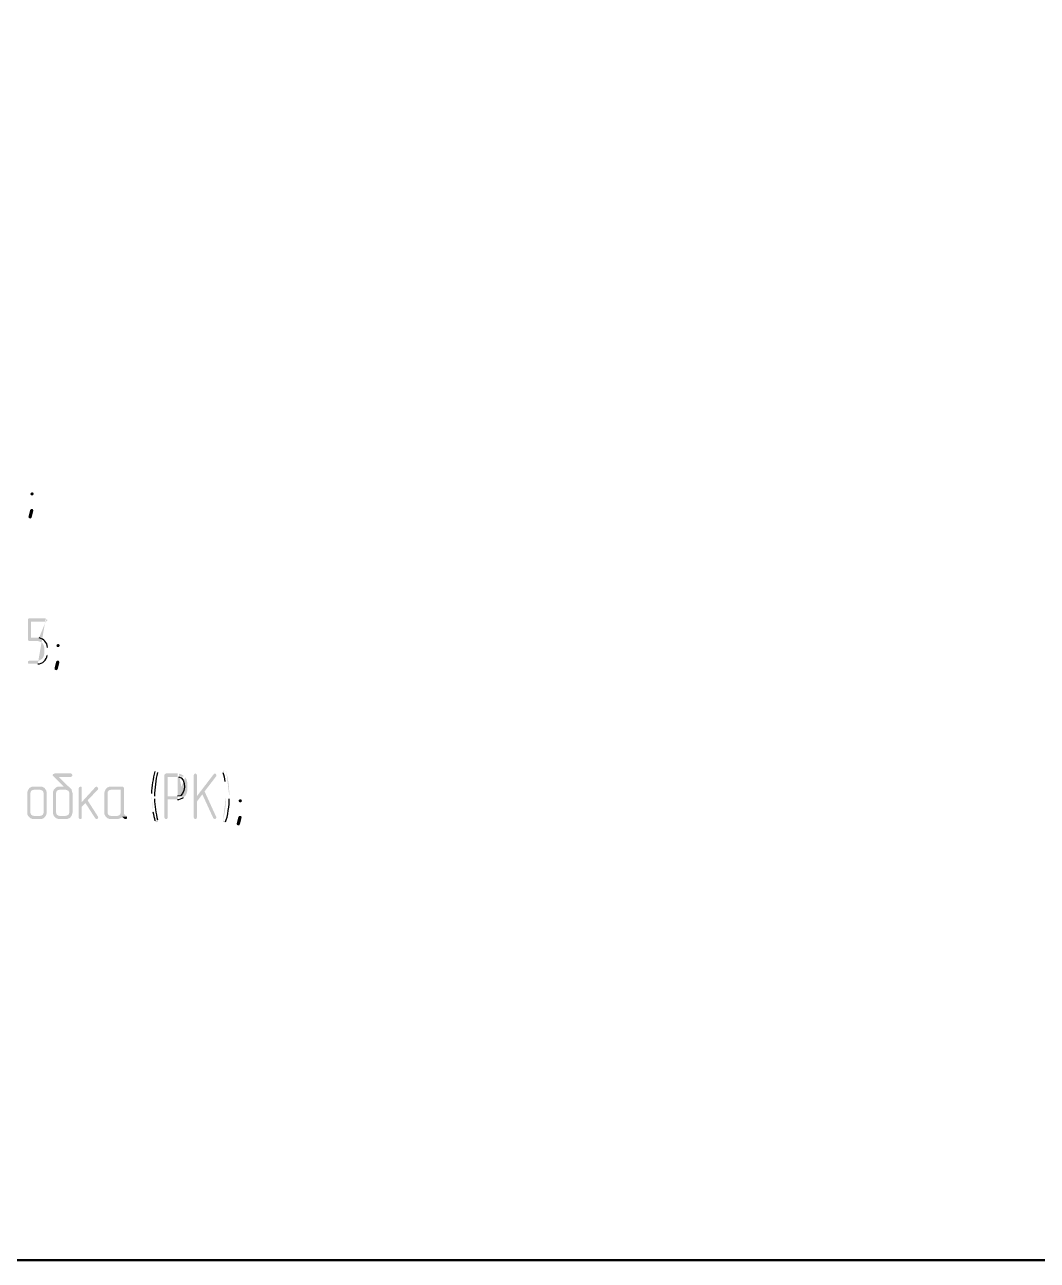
# Model space of a CAD drawing. Header units: millimetres. Extents: x -211 to 10565, y -2293 to 2244.
# Drawn here: x 5175.8 to 5242.5, y 10 to 91.4 of the extents above; entities that cross this region are included whole.
import ezdxf

# ---------------------------------------------------------------- set-up
doc = ezdxf.new("R2010")
doc.units = ezdxf.units.MM
doc.layers.add('PDF _Геометрия', color=7, linetype='Continuous')
doc.layers.add('PDF _Сплошная заливка', color=7, linetype='Continuous')

msp = doc.modelspace()

# ---------------------------------------------------------------- hatches: boundary and pattern name
at = {"layer": 'PDF _Сплошная заливка', "transparency": 33554559}
for points in [[(5176.285, 60.595), (5176.221, 60.553), (5176.2, 60.553), (5176.179, 60.489), (5176.2, 60.405), (5176.285, 60.383), (5176.37, 60.405), (5176.391, 60.489), (5176.37, 60.553)], [(5176.264, 59.495), (5176.2, 59.474), (5176.158, 59.41), (5176.052, 58.987), (5176.052, 58.966), (5176.073, 58.902), (5176.158, 58.86), (5176.221, 58.881), (5176.264, 58.945), (5176.37, 59.368), (5176.37, 59.389), (5176.348, 59.474)], [(5177.999, 50.607), (5177.935, 50.565), (5177.914, 50.565), (5177.893, 50.502), (5177.914, 50.417), (5177.999, 50.396), (5178.084, 50.417), (5178.105, 50.502), (5178.084, 50.565)], [(5177.978, 49.507), (5177.914, 49.486), (5177.872, 49.422), (5177.766, 48.999), (5177.766, 48.978), (5177.787, 48.914), (5177.872, 48.872), (5177.935, 48.893), (5177.978, 48.957), (5178.084, 49.38), (5178.084, 49.401), (5178.062, 49.486)], [(5178.845, 42.08), (5177.766, 42.08), (5177.766, 42.059), (5177.682, 42.037), (5177.639, 41.974), (5177.66, 41.932), (5178.38, 41.212), (5177.999, 41.212), (5177.935, 41.191), (5177.851, 41.149), (5177.787, 41.085), (5177.724, 41.022), (5177.703, 40.958), (5177.66, 40.874), (5177.66, 39.413), (5177.703, 39.35), (5177.724, 39.265), (5178.084, 39.286), (5177.999, 39.308), (5177.935, 39.35), (5177.893, 39.413), (5177.872, 39.498), (5177.872, 40.789), (5177.893, 40.874), (5177.935, 40.937), (5177.999, 40.979), (5178.084, 41), (5178.507, 41), (5178.888, 41.022), (5178.824, 41.085), (5178.041, 41.847), (5178.845, 41.847), (5178.909, 41.889), (5178.951, 41.953), (5178.909, 42.037)], [(5187.034, 42.08), (5186.971, 42.037), (5186.929, 41.953), (5186.929, 39.181), (5186.971, 39.096), (5187.034, 39.075), (5187.119, 39.096), (5187.14, 39.181), (5187.14, 41.974), (5187.119, 42.037)], [(5188.325, 42.08), (5188.304, 42.059), (5188.241, 42.016), (5187.14, 40.577), (5187.14, 40.218), (5187.5, 40.704), (5187.648, 40.895), (5188.41, 41.889), (5188.431, 41.953), (5188.389, 42.037)], [(5176.052, 41.022), (5176.01, 40.937), (5175.989, 40.874), (5175.968, 40.789), (5175.968, 39.413), (5176.01, 39.329), (5176.031, 39.265), (5176.391, 39.286), (5176.306, 39.308), (5176.243, 39.35), (5176.2, 39.413), (5176.179, 39.498), (5176.179, 40.789), (5176.2, 40.874), (5176.243, 40.937), (5176.306, 40.979), (5176.391, 41), (5176.835, 41)], [(5176.835, 41.212), (5176.306, 41.212), (5176.221, 41.17), (5176.158, 41.149), (5176.094, 41.085), (5176.052, 41.022), (5176.835, 41), (5176.899, 40.979), (5176.983, 40.937), (5177.026, 40.874), (5177.047, 40.789), (5177.047, 39.498), (5177.026, 39.413), (5176.983, 39.35), (5176.92, 39.308), (5176.835, 39.286), (5176.391, 39.286), (5176.031, 39.265), (5176.158, 39.138), (5176.221, 39.117), (5176.306, 39.075), (5176.899, 39.075), (5176.983, 39.096), (5177.068, 39.138), (5177.131, 39.202), (5177.216, 39.329), (5177.237, 39.413), (5177.258, 39.498), (5177.258, 40.789), (5177.216, 40.958), (5177.131, 41.085), (5177.068, 41.149), (5176.983, 41.191), (5176.92, 41.212)], [(5178.888, 41.022), (5178.507, 41), (5178.591, 40.979), (5178.676, 40.937), (5178.718, 40.874), (5178.74, 40.789), (5178.74, 39.498), (5178.718, 39.413), (5178.676, 39.35), (5178.591, 39.308), (5178.507, 39.286), (5178.084, 39.286), (5177.724, 39.265), (5177.787, 39.202), (5177.851, 39.138), (5177.935, 39.117), (5177.999, 39.075), (5178.613, 39.075), (5178.676, 39.117), (5178.761, 39.138), (5178.824, 39.202), (5178.909, 39.329), (5178.951, 39.498), (5178.951, 40.789), (5178.93, 40.852), (5178.909, 40.937)], [(5179.459, 41.212), (5179.396, 41.17), (5179.353, 41.106), (5179.353, 39.181), (5179.396, 39.096), (5179.459, 39.075), (5179.544, 39.096), (5179.565, 39.181), (5179.565, 39.879), (5179.798, 40.133), (5179.565, 40.196), (5179.565, 41.106), (5179.544, 41.191)], [(5180.538, 41.212), (5180.454, 41.17), (5179.565, 40.196), (5179.798, 40.133), (5180.454, 39.117), (5180.475, 39.096), (5180.538, 39.075), (5180.602, 39.096), (5180.644, 39.181), (5180.623, 39.244), (5179.946, 40.302), (5180.623, 41.022), (5180.644, 41.106), (5180.602, 41.17)], [(5181.131, 41.022), (5181.088, 40.937), (5181.067, 40.874), (5181.046, 40.789), (5181.046, 39.413), (5181.088, 39.329), (5181.109, 39.265), (5181.236, 39.138), (5181.3, 39.117), (5181.385, 39.075), (5181.935, 39.075), (5182.019, 39.096), (5182.083, 39.117), (5182.168, 39.16), (5182.231, 39.223), (5182.548, 39.223), (5182.485, 39.286), (5181.469, 39.286), (5181.385, 39.308), (5181.321, 39.35), (5181.279, 39.413), (5181.258, 39.498), (5181.258, 40.789), (5181.279, 40.874), (5181.321, 40.937), (5181.385, 40.979), (5181.469, 41), (5182.125, 41)], [(5182.231, 41.212), (5181.385, 41.212), (5181.3, 41.17), (5181.236, 41.149), (5181.173, 41.085), (5181.131, 41.022), (5182.125, 41), (5182.125, 39.498), (5182.104, 39.413), (5182.062, 39.35), (5181.998, 39.308), (5181.914, 39.286), (5181.469, 39.286), (5182.485, 39.286), (5182.421, 39.308), (5182.379, 39.371), (5182.337, 39.413), (5182.337, 41.127), (5182.294, 41.191)], [(5187.648, 40.895), (5187.5, 40.704), (5188.219, 39.138), (5188.262, 39.096), (5188.325, 39.075), (5188.389, 39.096), (5188.431, 39.181), (5188.431, 39.202), (5188.41, 39.223)], [(5189.997, 40.387), (5189.933, 40.345), (5189.912, 40.345), (5189.891, 40.281), (5189.912, 40.196), (5189.997, 40.175), (5190.082, 40.196), (5190.103, 40.281), (5190.082, 40.345)], [(5182.548, 39.223), (5182.231, 39.223), (5182.252, 39.181), (5182.316, 39.138), (5182.337, 39.117), (5182.421, 39.075), (5182.443, 39.075), (5182.527, 39.096), (5182.548, 39.181)], [(5189.976, 39.286), (5189.912, 39.265), (5189.87, 39.202), (5189.764, 38.779), (5189.764, 38.757), (5189.785, 38.694), (5189.87, 38.652), (5189.933, 38.673), (5189.976, 38.736), (5190.082, 39.16), (5190.082, 39.181), (5190.06, 39.265)]]:
    msp.add_hatch(color=256, dxfattribs=at).paths.add_polyline_path(points)
h = msp.add_hatch(color=256, dxfattribs=at)
h.paths.add_polyline_path([(5177.195, 52.3), (5176.116, 52.3), (5176.094, 52.279), (5176.031, 52.258), (5176.01, 52.173), (5176.01, 50.882), (5176.052, 50.819), (5176.116, 50.798), (5176.666, 50.798), (5176.729, 50.777), (5176.814, 50.755), (5176.899, 50.713), (5176.962, 50.671), (5177.004, 50.607), (5177.047, 50.523), (5177.068, 50.459), (5177.089, 50.375), (5177.089, 49.93), (5177.068, 49.846), (5177.047, 49.782), (5177.004, 49.697), (5176.962, 49.634), (5176.899, 49.592), (5176.814, 49.549), (5176.75, 49.507), (5176.116, 49.507), (5176.031, 49.465), (5176.01, 49.401), (5176.031, 49.317), (5176.116, 49.295), (5176.666, 49.295)], flags=0)
h.paths.add_polyline_path([(5177.279, 49.846), (5177.301, 49.93), (5177.301, 50.375)], flags=0)
h.paths.add_polyline_path([(5176.75, 51.009), (5176.221, 51.009), (5176.221, 52.067), (5177.195, 52.067), (5177.258, 52.11), (5177.301, 52.173), (5177.258, 52.258)], flags=0)
h = msp.add_hatch(color=256, dxfattribs=at)
h.paths.add_polyline_path([(5184.474, 42.291), (5184.411, 42.249), (5184.368, 42.207)], flags=0)
h.paths.add_polyline_path([(5184.157, 40.747), (5184.157, 40.577), (5184.178, 40.323), (5184.178, 39.964), (5184.22, 39.752), (5184.22, 39.71), (5184.241, 39.625), (5184.241, 39.54)], flags=0)
h.paths.add_polyline_path([(5184.368, 38.948), (5184.432, 38.884), (5184.474, 38.863), (5184.559, 38.884), (5184.58, 38.969), (5184.58, 38.99)], flags=0)
h.paths.add_polyline_path([(5184.368, 40.408), (5184.368, 40.577)], flags=0)
h.paths.add_polyline_path([(5184.58, 42.143), (5184.58, 42.185), (5184.559, 42.249)], flags=0)
h = msp.add_hatch(color=256, dxfattribs=at)
h.paths.add_polyline_path([(5185.871, 42.08), (5185.109, 42.08), (5185.088, 42.059), (5185.024, 42.037), (5185.003, 41.953), (5185.003, 39.181), (5185.045, 39.096), (5185.109, 39.075), (5185.193, 39.096), (5185.215, 39.181), (5185.215, 40.366), (5185.871, 40.366)], flags=0)
h.paths.add_polyline_path([(5186.251, 40.493), (5186.315, 40.556), (5185.215, 40.577), (5185.215, 41.847), (5185.871, 41.847), (5186.315, 41.889), (5186.251, 41.932), (5186.188, 41.974), (5186.103, 42.016), (5186.04, 42.037), (5185.955, 42.059)], flags=0)
h = msp.add_hatch(color=256, dxfattribs=at)
h.paths.add_polyline_path([(5186.315, 41.889), (5185.871, 41.847), (5185.934, 41.847)], flags=0)
h.paths.add_polyline_path([(5185.871, 40.577), (5185.215, 40.577), (5186.315, 40.556), (5186.378, 40.598), (5186.421, 40.683), (5186.463, 40.747), (5186.505, 40.916), (5186.505, 41.508), (5186.463, 41.678), (5186.421, 41.741), (5186.378, 41.826)], flags=0)
h = msp.add_hatch(color=256, dxfattribs=at)
h.paths.add_polyline_path([(5188.96, 42.291), (5188.875, 42.249), (5188.854, 42.185), (5188.854, 42.143)], flags=0)
h.paths.add_polyline_path([(5188.981, 41.551), (5189.002, 41.466), (5189.023, 41.36)], flags=0)
h.paths.add_polyline_path([(5189.023, 41.36, 0.000994), (5189.066, 40.831)], flags=0)
h.paths.add_polyline_path([(5189.066, 40.831), (5189.066, 40.577)], flags=0)
h.paths.add_polyline_path([(5188.854, 38.99, 0.064629), (5189.066, 40.577)], flags=0)
h.paths.add_polyline_path([(5188.854, 38.99), (5188.854, 38.969), (5188.875, 38.884), (5188.96, 38.863), (5189.023, 38.884)], flags=0)
h.paths.add_polyline_path([(5189.277, 40.408), (5189.277, 40.577)], flags=0)
h.paths.add_polyline_path([(5189.277, 40.577, 0.064039), (5189.087, 42.122)], flags=0)
h.paths.add_polyline_path([(5189.087, 42.122), (5189.066, 42.207), (5189.002, 42.27)], flags=0)

# ---------------------------------------------------------------- linework, layer by layer
at = {"layer": 'PDF _Геометрия', "lineweight": 50}
msp.add_lwpolyline([(5045.154, 10.022), (5045.154, 296.936), (5440.219, 296.936), (5440.219, 10.022)], close=True, dxfattribs=at)
at = {"layer": 'PDF _Геометрия', "lineweight": 25}
for points in [[(5177.301, 50.375), (5177.296, 50.711), (5177.056, 50.929), (5176.75, 51.009)], [(5176.666, 49.295), (5176.959, 49.282), (5177.272, 49.563), (5177.279, 49.846)], [(5184.368, 42.207), (5184.262, 41.725), (5184.163, 41.242), (5184.157, 40.747)], [(5184.368, 40.577), (5184.393, 41.106), (5184.436, 41.632), (5184.58, 42.143)], [(5185.934, 41.847), (5186.464, 41.81), (5186.445, 40.519), (5185.871, 40.577)], [(5188.854, 42.143), (5188.924, 41.962), (5188.974, 41.746), (5188.981, 41.551)], [(5184.58, 38.99), (5184.455, 39.457), (5184.398, 39.929), (5184.368, 40.408)], [(5185.871, 40.366), (5185.973, 40.356), (5186.174, 40.421), (5186.251, 40.493)], [(5189.023, 38.884), (5189.181, 39.197), (5189.27, 40.044), (5189.277, 40.408)], [(5184.241, 39.54), (5184.299, 39.314), (5184.337, 39.181), (5184.368, 38.948)]]:
    msp.add_open_spline(points, degree=3, dxfattribs=at)

doc.saveas('drawing.dxf')
